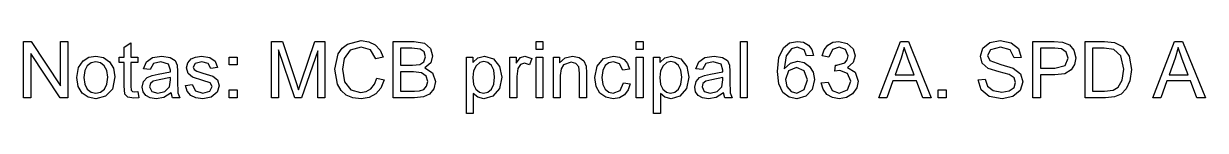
# Model space of a CAD drawing. Extents: x 10 to 410, y -78 to 290.
# Drawn here: x 10.5 to 101, y 90.8 to 96.4 of the extents above; entities that cross this region are included whole.
import ezdxf

# ---------------------------------------------------------------- set-up
doc = ezdxf.new("R2010")
doc.units = 0

msp = doc.modelspace()

# ---------------------------------------------------------------- linework, layer by layer
at = {"layer": 'Layer 1', "color": 7}
for points in [[(10.457031, 92), (10.457031, 96.29492), (11.040039, 96.29492), (13.295898, 92.92285), (13.295898, 96.29492), (13.84082, 96.29492), (13.84082, 92), (13.257812, 92), (11.001953, 95.375), (11.001953, 92), (10.457031, 92)], [(29.45312, 91.99999), (29.45312, 96.29491), (30.308589, 96.29491), (31.32519, 93.2539), (31.530268, 92.61815), (31.758784, 93.30663), (32.787104, 96.29491), (33.551753, 96.29491), (33.551753, 92), (33.003901, 92), (33.003901, 95.59473), (31.755859, 92), (31.243164, 92), (30.000977, 95.65625), (30.000977, 92), (29.45312, 91.99999)], [(38.77832, 92), (38.77832, 96.29492), (40.389648, 96.29492), (41.177734, 96.16309), (41.643555, 95.76172), (41.813477, 95.19629), (41.664062, 94.67773), (41.212891, 94.28516), (41.810547, 93.89551), (42.021484, 93.24512), (41.892578, 92.68262), (41.579102, 92.28418), (41.107422, 92.07031), (40.416016, 92), (38.77832, 92)], [(65.40332, 92), (65.40332, 96.29492), (65.930664, 96.29492), (65.930664, 92), (65.40332, 92)], [(76.020508, 92), (77.669922, 96.29492), (78.282227, 96.29492), (80.040039, 92), (79.392578, 92), (78.891602, 93.30078), (77.095703, 93.30078), (76.624023, 92), (76.020508, 92)], [(87.830078, 92), (87.830078, 96.29492), (89.450195, 96.29492), (90.103516, 96.25392), (90.633789, 96.05177), (90.976562, 95.63868), (91.108398, 95.05274), (91.02124, 94.546637), (90.759766, 94.12403), (90.270508, 93.840583), (89.5, 93.7461), (88.398437, 93.7461), (88.398437, 92), (87.830078, 92)], [(91.832031, 92), (91.832031, 96.29492), (93.311523, 96.29492), (94.076172, 96.23342), (94.706055, 95.9258), (95.212891, 95.19045), (95.382812, 94.17092), (95.268555, 93.30373), (94.975586, 92.67678), (94.583008, 92.28713), (94.070312, 92.07326), (93.381836, 92), (91.832031, 92)], [(97.029297, 92), (98.678711, 96.29492), (99.291016, 96.29492), (101.048828, 92), (100.401367, 92), (99.900391, 93.30078), (98.104492, 93.30078), (97.632812, 92), (97.029297, 92)], [(39.34668, 94.49023), (40.275391, 94.49023), (40.817383, 94.54003), (41.142578, 94.7539), (41.253906, 95.1289), (41.151367, 95.5039), (40.858398, 95.72655), (40.205078, 95.78805), (39.34668, 95.78805), (39.34668, 94.49023)], [(47.734375, 92), (47.734375, 95.11133), (48.208984, 95.11133), (48.208984, 94.63965), (48.542969, 95.07617), (48.882812, 95.18164), (49.424805, 95.01172), (49.243164, 94.52246), (48.856445, 94.63672), (48.545898, 94.53125), (48.349609, 94.24414), (48.261719, 93.62891), (48.261719, 92), (47.734375, 92)], [(51.071289, 92), (51.071289, 95.11133), (51.545898, 95.11133), (51.545898, 94.66895), (51.964844, 95.053467), (52.536133, 95.18164), (53.051758, 95.0791), (53.40625, 94.81543), (53.570312, 94.42578), (53.599612, 93.91309), (53.599612, 92), (53.072269, 92), (53.072269, 93.89258), (53.010749, 94.37305), (52.791023, 94.62793), (52.424812, 94.72463), (51.841804, 94.51076), (51.659431, 94.20095), (51.59864, 93.69924), (51.59864, 92), (51.071289, 92)], [(88.398437, 94.25293), (89.508789, 94.25293), (90.291016, 94.45801), (90.522461, 95.03516), (90.384766, 95.49512), (90.027344, 95.75), (89.49707, 95.7881), (88.398437, 95.7881), (88.398437, 94.25293)], [(92.400391, 92.50684), (93.317383, 92.50684), (93.982422, 92.58594), (94.369141, 92.80859), (94.682617, 93.35059), (94.796875, 94.17969), (94.574219, 95.21387), (94.038086, 95.7002), (93.302734, 95.7881), (92.400391, 95.7881), (92.400391, 92.50684)], [(49.741211, 92), (49.741211, 95.11133), (50.268555, 95.11133), (50.268555, 92), (49.741211, 92)], [(57.411133, 92), (57.411133, 95.11133), (57.938477, 95.11133), (57.938477, 92), (57.411133, 92)], [(39.34668, 92.50684), (40.416016, 92.50684), (40.802734, 92.52734), (41.130859, 92.64453), (41.347656, 92.88184), (41.432616, 93.24512), (41.309569, 93.66113), (40.966796, 93.91016), (40.339844, 93.9834), (39.34668, 93.9834), (39.34668, 92.50684)], [(26.215815, 91.99999), (26.215815, 92.60058), (26.816401, 92.60058), (26.816401, 92), (26.215815, 91.99999)], [(80.576172, 92), (80.576172, 92.60059), (81.176758, 92.60059), (81.176758, 92), (80.576172, 92)]]:
    msp.add_lwpolyline(points, close=True, dxfattribs=at)
for points in [[(19.216797, 92.47168), (19.292969, 92.00586), (18.894531, 91.95896), (18.449219, 92.04976), (18.226563, 92.28707), (18.16211, 92.91109), (18.16211, 94.70113), (17.775391, 94.70113), (17.775391, 95.11129), (18.162109, 95.11129), (18.162109, 95.8818), (18.686523, 96.1982), (18.686523, 95.11129), (19.216797, 95.11129), (19.216797, 94.70113), (18.686523, 94.70113), (18.686523, 92.8818), (18.71289, 92.59176), (18.80371, 92.48922), (18.985351, 92.45112), (19.216796, 92.47162), (19.216797, 92.47168)], [(37.533198, 93.50585), (38.101557, 93.36229), (37.851069, 92.744863), (37.457026, 92.29296), (36.942134, 92.018303), (36.323237, 91.92675), (35.693354, 91.997062), (35.192378, 92.208), (34.810054, 92.555167), (34.530268, 93.02831), (34.304682, 94.17968), (34.559565, 95.34862), (34.870844, 95.788808), (35.289057, 96.10741), (36.332026, 96.36815), (36.925288, 96.28612), (37.416011, 96.04003), (37.788814, 95.645252), (38.028315, 95.11718), (37.468745, 94.98534), (37.035151, 95.66796), (36.320307, 95.88183), (35.491206, 95.64452), (35.025386, 95.00585), (34.89062, 94.18261), (35.048823, 93.2246), (35.54687, 92.61522), (36.276362, 92.41308), (36.71728, 92.481927), (37.084956, 92.68847), (37.362544, 93.03051), (37.533198, 93.50585), (37.533198, 93.50585)], [(49.741211, 95.68848), (49.741211, 96.29492), (50.268555, 96.29492), (50.268555, 95.68848), (49.741211, 95.68848)], [(57.411133, 95.68848), (57.411133, 96.29492), (57.938477, 96.29492), (57.938477, 95.68848), (57.411133, 95.68848)], [(71.004883, 95.24316), (70.480469, 95.20216), (70.28125, 95.65333), (69.753906, 95.87892), (69.311523, 95.73829), (68.918945, 95.20802), (68.769531, 94.21485), (69.235352, 94.64552), (69.8125, 94.78614), (70.300293, 94.688728), (70.708984, 94.39649), (70.988037, 93.952648), (71.081055, 93.39454), (70.905273, 92.64161), (70.427734, 92.11134), (69.736328, 91.92677), (69.137939, 92.04762), (68.661133, 92.41017), (68.349121, 93.053233), (68.245117, 94.00978), (68.360107, 95.08497), (68.705078, 95.82032), (69.176025, 96.189463), (69.786133, 96.31251), (70.246826, 96.241465), (70.615234, 96.02833), (70.875244, 95.68995), (71.004883, 95.24317), (71.004883, 95.24316)], [(71.608398, 93.13379), (72.135742, 93.20409), (72.443359, 92.55663), (72.976562, 92.36034), (73.603516, 92.61815), (73.861328, 93.25683), (73.624023, 93.85448), (73.020508, 94.09179), (72.648437, 94.03319), (72.707027, 94.49608), (72.791987, 94.49008), (73.398432, 94.66587), (73.600581, 94.889257), (73.667964, 95.20786), (73.471675, 95.68833), (72.964839, 95.87876), (72.452143, 95.6854), (72.188472, 95.10532), (71.661128, 95.19902), (71.819331, 95.669232), (72.100581, 96.01933), (72.485102, 96.239057), (72.95312, 96.3123), (73.600581, 96.15996), (74.051753, 95.7498), (74.209956, 95.19609), (74.060542, 94.68925), (73.618159, 94.32597), (74.209956, 93.95976), (74.420893, 93.26835), (74.318354, 92.748332), (74.010737, 92.31328), (73.546382, 92.021042), (72.973628, 91.92363), (72.455806, 92.007857), (72.033198, 92.26054), (71.740962, 92.647262), (71.608393, 93.13359), (71.608398, 93.13379)], [(83.634766, 93.37988), (84.170898, 93.42678), (84.34668, 92.8965), (84.780273, 92.56252), (85.439453, 92.43654), (86.013672, 92.53324), (86.382812, 92.79692), (86.505859, 93.16606), (86.388672, 93.51762), (86.001953, 93.7725), (85.237305, 93.98051), (84.408203, 94.25004), (83.948242, 94.64848), (83.798828, 95.18461), (83.983398, 95.79106), (84.522461, 96.22172), (85.310547, 96.3682), (86.151367, 96.21293), (86.713867, 95.76176), (86.924805, 95.085), (86.379883, 95.044), (86.081055, 95.65923), (85.333984, 95.86724), (84.581055, 95.67681), (84.34668, 95.22271), (84.513672, 94.84185), (85.369141, 94.53423), (86.321289, 94.26177), (86.875, 93.82232), (87.053711, 93.21294), (86.857422, 92.56548), (86.291992, 92.0938), (85.46582, 91.92681), (84.487305, 92.09673), (83.869141, 92.6065), (83.634766, 93.37993), (83.634766, 93.37988)], [(14.532227, 93.55566), (14.652344, 94.30786), (15.012695, 94.83594), (15.458008, 95.095215), (15.991211, 95.18164), (16.574219, 95.076172), (17.040039, 94.75977), (17.345459, 94.260255), (17.447266, 93.59961), (17.265625, 92.65332), (16.741211, 92.12012), (15.991211, 91.92969), (15.400146, 92.034425), (14.933594, 92.34863), (14.632568, 92.859862), (14.532227, 93.55566), (14.532227, 93.55566)], [(21.762695, 92.38378), (21.197266, 92.03222), (20.617188, 91.92968), (20.163818, 91.991935), (19.829102, 92.1787), (19.622559, 92.465075), (19.553711, 92.8203), (19.65625, 93.23632), (19.928711, 93.54101), (20.30957, 93.71386), (20.77832, 93.79296), (21.71875, 93.9746), (21.72165, 94.11229), (21.572236, 94.5664), (20.97165, 94.74511), (20.420868, 94.61327), (20.160126, 94.15331), (19.644501, 94.22361), (19.875947, 94.75682), (20.341767, 95.07029), (21.047822, 95.18162), (21.695283, 95.08792), (22.061493, 94.85062), (22.225556, 94.49319), (22.251926, 94.00687), (22.251926, 93.30374), (22.284156, 92.3721), (22.418921, 92.00003), (21.86814, 92.00003), (21.762671, 92.38382), (21.762695, 92.38378)], [(22.858393, 92.9287), (23.379878, 93.0107), (23.623042, 92.53023), (24.185542, 92.36324), (24.724604, 92.50973), (24.900386, 92.85836), (24.745112, 93.13961), (24.20605, 93.31832), (23.400386, 93.57027), (23.060542, 93.86617), (22.946284, 94.28512), (23.040034, 94.66891), (23.300776, 94.9648), (23.634761, 95.11715), (24.091792, 95.18155), (24.733393, 95.07608), (25.14355, 94.78897), (25.32519, 94.3085), (24.809565, 94.2382), (24.604487, 94.6132), (24.129878, 94.74797), (23.611323, 94.62785), (23.45605, 94.3466), (23.5205, 94.16203), (23.722648, 94.0214), (24.188469, 93.88664), (24.967765, 93.64055), (25.316398, 93.36515), (25.442375, 92.91398), (25.287101, 92.41594), (24.844719, 92.05558), (24.188469, 91.92961), (23.653801, 91.992597), (23.262687, 92.18156), (23.00341, 92.494302), (22.85839, 92.92863), (22.858393, 92.9287)], [(44.40332, 90.80762), (44.40332, 95.11133), (44.883789, 95.11133), (44.883789, 94.70703), (45.267578, 95.06152), (45.786133, 95.18164), (46.489258, 94.97656), (46.949219, 94.39648), (47.104492, 93.5791), (46.931641, 92.71777), (46.433594, 92.13184), (45.748047, 91.92969), (45.273437, 92.04102), (44.930664, 92.32227), (44.930664, 90.80762), (44.40332, 90.80762)], [(56.438477, 93.13965), (56.957031, 93.07225), (56.80542, 92.593975), (56.520508, 92.23143), (56.131592, 92.00511), (55.662109, 91.92967), (55.085693, 92.033672), (54.633789, 92.34568), (54.34375, 92.854717), (54.24707, 93.54393), (54.414062, 94.42576), (54.920898, 94.99119), (55.665039, 95.18162), (56.125732, 95.117167), (56.494141, 94.92381), (56.758545, 94.61473), (56.907227, 94.19725), (56.394531, 94.11815), (56.133789, 94.58983), (55.685547, 94.74804), (55.324463, 94.676262), (55.038086, 94.46093), (54.851318, 94.093252), (54.789062, 93.55858), (54.849121, 93.017322), (55.029297, 92.64745), (55.306152, 92.434315), (55.65625, 92.36327), (56.174805, 92.5537), (56.438477, 93.13964), (56.438477, 93.13965)], [(58.741211, 90.80762), (58.741211, 95.11133), (59.22168, 95.11133), (59.22168, 94.70703), (59.605469, 95.06152), (60.124023, 95.18164), (60.827148, 94.97656), (61.287109, 94.39648), (61.442383, 93.5791), (61.269531, 92.71777), (60.771484, 92.13184), (60.085937, 91.92969), (59.611328, 92.04102), (59.268555, 92.32227), (59.268555, 90.80762), (58.741211, 90.80762)], [(64.108398, 92.38379), (63.542969, 92.03223), (62.962891, 91.92969), (62.509521, 91.991945), (62.174805, 92.17871), (61.968262, 92.465085), (61.899414, 92.82031), (62.001953, 93.23633), (62.274414, 93.54102), (62.655273, 93.71387), (63.124023, 93.79297), (64.064453, 93.97461), (64.067353, 94.1123), (63.917939, 94.56641), (63.317353, 94.74512), (62.766572, 94.61328), (62.505829, 94.15332), (61.990204, 94.22362), (62.22165, 94.75683), (62.68747, 95.0703), (63.393525, 95.18163), (64.040986, 95.08793), (64.407197, 94.85063), (64.571259, 94.4932), (64.597629, 94.00688), (64.597629, 93.30375), (64.629859, 92.37211), (64.764624, 92.00004), (64.213843, 92.00004), (64.108374, 92.38383), (64.108398, 92.38379)], [(77.259766, 93.76367), (78.71582, 93.76367), (78.267578, 94.95313), (77.962891, 95.84375), (77.731445, 95.02344), (77.259766, 93.76367)], [(98.268555, 93.76367), (99.724609, 93.76367), (99.276367, 94.95313), (98.97168, 95.84375), (98.740234, 95.02344), (98.268555, 93.76367)], [(15.074219, 93.55566), (15.139404, 93.032715), (15.334961, 92.65918), (15.629395, 92.437255), (15.991211, 92.36328), (16.35083, 92.437987), (16.644531, 92.66211), (16.840088, 93.039308), (16.905273, 93.57324), (16.839355, 94.080077), (16.641602, 94.44629), (16.348633, 94.670413), (15.991211, 94.74512), (15.629395, 94.671145), (15.334961, 94.44922), (15.139404, 94.07788), (15.074219, 93.55566), (15.074219, 93.55566)], [(26.215815, 94.51073), (26.215815, 95.11132), (26.816401, 95.11132), (26.816401, 94.51073), (26.215815, 94.51073)], [(44.880859, 93.53809), (44.94165, 93.01587), (45.124023, 92.65039), (45.392822, 92.435057), (45.712891, 92.36328), (46.038818, 92.437255), (46.313477, 92.65918), (46.502442, 93.039307), (46.56543, 93.58203), (46.503906, 94.102052), (46.319336, 94.47266), (46.052002, 94.694578), (45.736328, 94.76855), (45.418457, 94.68945), (45.138672, 94.45215), (44.945312, 94.066895), (44.880859, 93.53809), (44.880859, 93.53809)], [(59.21875, 93.53809), (59.279541, 93.01587), (59.461914, 92.65039), (59.730713, 92.435057), (60.050781, 92.36328), (60.376709, 92.437255), (60.651367, 92.65918), (60.840332, 93.039307), (60.90332, 93.58203), (60.841797, 94.102052), (60.657227, 94.47266), (60.389893, 94.694577), (60.074219, 94.76855), (59.756348, 94.68945), (59.476562, 94.45215), (59.283203, 94.066895), (59.21875, 93.53809), (59.21875, 93.53809)], [(68.851562, 93.3916), (68.96582, 92.87012), (69.291016, 92.48926), (69.727539, 92.36035), (70.301758, 92.62988), (70.541992, 93.3623), (70.304687, 94.0625), (69.707031, 94.32031), (69.100586, 94.0625), (68.851562, 93.3916), (68.851562, 93.3916)], [(21.718745, 93.56151), (20.857417, 93.36229), (20.397456, 93.25683), (20.189448, 93.08397), (20.116208, 92.83495), (20.274411, 92.48339), (20.743161, 92.34276), (21.285153, 92.4746), (21.633786, 92.84081), (21.718746, 93.36815), (21.718745, 93.56151)], [(64.064448, 93.56152), (63.20312, 93.3623), (62.743159, 93.25684), (62.535151, 93.08398), (62.461911, 92.83496), (62.620114, 92.4834), (63.088864, 92.34277), (63.630856, 92.47461), (63.979489, 92.84082), (64.064449, 93.36816), (64.064448, 93.56152)]]:
    msp.add_lwpolyline(points, dxfattribs=at)

doc.saveas('drawing.dxf')
